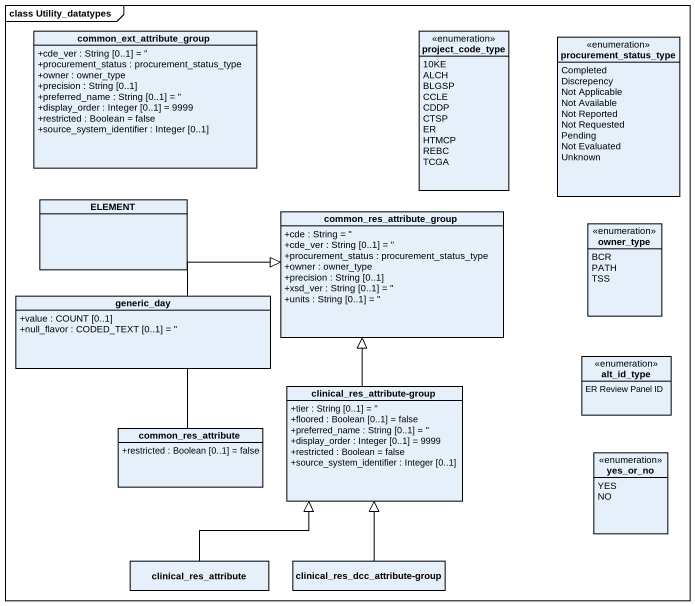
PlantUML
@startuml
mainframe class Utility_datatypes
hide circle
hide empty members
skinparam classAttributeIconSize 0
class common_ext_attribute_group {
  +cde_ver : String [0..1] = ''
  +procurement_status : procurement_status_type
  +owner : owner_type
  +precision : String [0..1]
  +preferred_name : String [0..1] = ''
  +display_order : Integer [0..1] = 9999
  +restricted : Boolean = false
  +source_system_identifier : Integer [0..1]
}
enum project_code_type {
  10KE
  ALCH
  BLGSP
  CCLE
  CDDP
  CTSP
  ER
  HTMCP
  REBC
  TCGA
}
enum procurement_status_type {
  Completed
  Discrepency
  Not Applicable
  Not Available
  Not Reported
  Not Requested
  Pending
  Not Evaluated
  Unknown
}
class ELEMENT
class common_res_attribute_group {
  +cde : String = ''
  +cde_ver : String [0..1] = ''
  +procurement_status : procurement_status_type
  +owner : owner_type
  +precision : String [0..1]
  +xsd_ver : String [0..1] = ''
  +units : String [0..1] = ''
}
enum owner_type {
  BCR
  PATH
  TSS
}
class generic_day {
  +value : COUNT [0..1]
  +null_flavor : CODED_TEXT [0..1] = ''
}
enum alt_id_type {
  ER Review Panel ID
}
class "clinical_res_attribute-group" as clinical_res_attribute_group {
  +tier : String [0..1] = ''
  +floored : Boolean [0..1] = false
  +preferred_name : String [0..1] = ''
  +display_order : Integer [0..1] = 9999
  +restricted : Boolean = false
  +source_system_identifier : Integer [0..1]
}
class common_res_attribute {
  +restricted : Boolean [0..1] = false
}
enum yes_or_no {
  YES
  NO
}
class clinical_res_attribute
class "clinical_res_dcc_attribute-group" as clinical_res_dcc_attribute
clinical_res_attribute_group -up-|> common_res_attribute_group
common_res_attribute -up-|> common_res_attribute_group
clinical_res_attribute -up-|> clinical_res_attribute_group
clinical_res_dcc_attribute -up-|> clinical_res_attribute_group
@enduml
